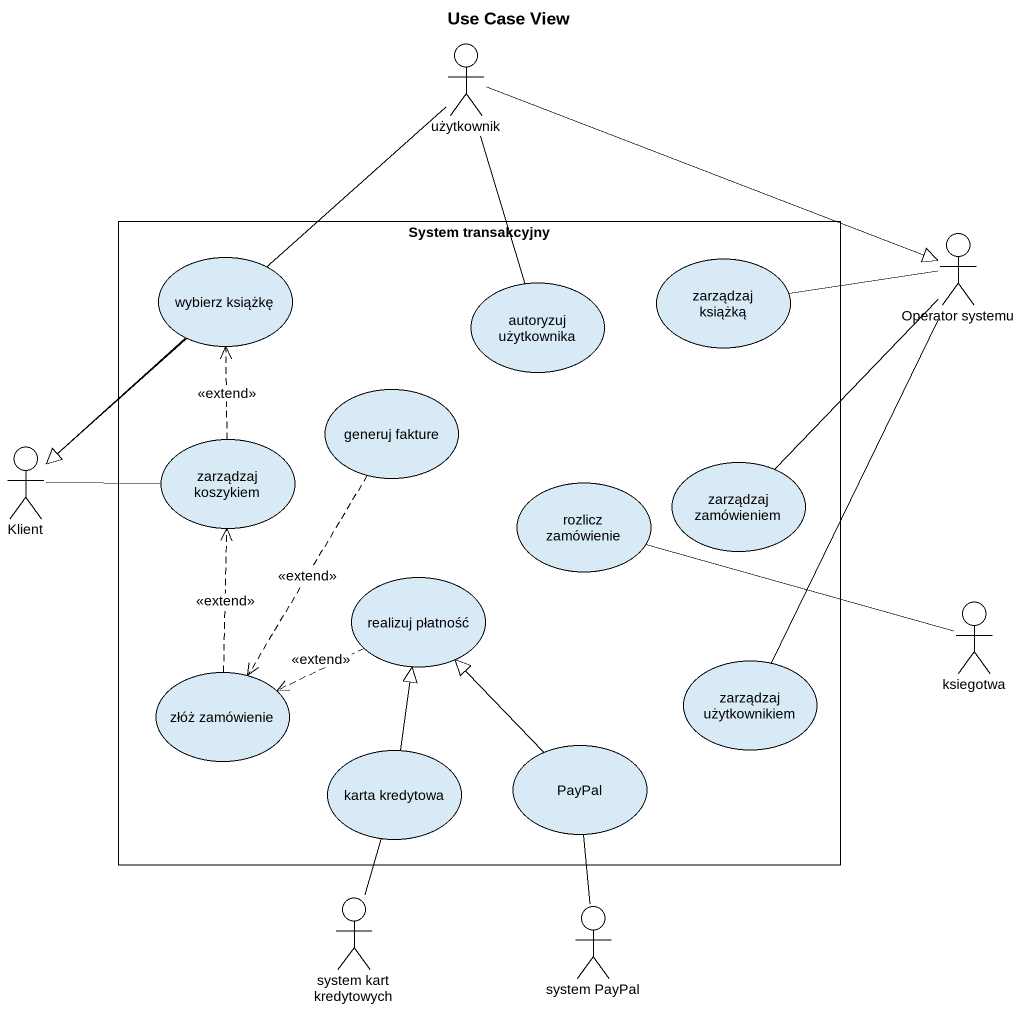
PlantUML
@startuml
title Use Case View
actor użytkownik
rectangle "System transakcyjny" as System_transakcyjny {
  usecase "wybierz książkę" as wybierz_książkę
  usecase "autoryzuj użytkownika" as autoryzuj_użytkownika
  usecase "zarządzaj książką" as zarządzaj_książką
  usecase "generuj fakture" as generuj_fakture
  usecase "zarządzaj koszykiem" as zarządzaj_koszykiem
  usecase "zarządzaj zamówieniem" as zarządzaj_zamówieniem
  usecase "rozlicz zamówienie" as rozlicz_zamówienie
  usecase "realizuj płatność" as realizuj_płatność
  usecase "złóż zamówienie" as złóż_zamówienie
  usecase "zarządzaj użytkownikiem" as zarządzaj_użytkownikiem
  usecase "karta kredytowa" as karta_kredytowa
  usecase PayPal
}
actor "Operator systemu" as Operator_systemu
actor Klient
actor ksiegotwa
actor "system kart kredytowych" as system_kart_kredytowych
actor "system PayPal" as system_PayPal
użytkownik -- autoryzuj_użytkownika
użytkownik -right-|> Operator_systemu
użytkownik --|> Klient
Operator_systemu -left- zarządzaj_książką
Operator_systemu -- zarządzaj_zamówieniem
Operator_systemu -- zarządzaj_użytkownikiem
generuj_fakture ..> złóż_zamówienie : <<extend>>
Klient -up- wybierz_książkę
Klient -right- zarządzaj_koszykiem
zarządzaj_koszykiem .up.> wybierz_książkę : <<extend>>
realizuj_płatność .left.> złóż_zamówienie : <<extend>>
ksiegotwa -left- rozlicz_zamówienie
złóż_zamówienie .up.> zarządzaj_koszykiem : <<extend>>
karta_kredytowa -up-|> realizuj_płatność
PayPal -up-|> realizuj_płatność
system_kart_kredytowych -up- karta_kredytowa
system_PayPal -up- PayPal
@enduml
